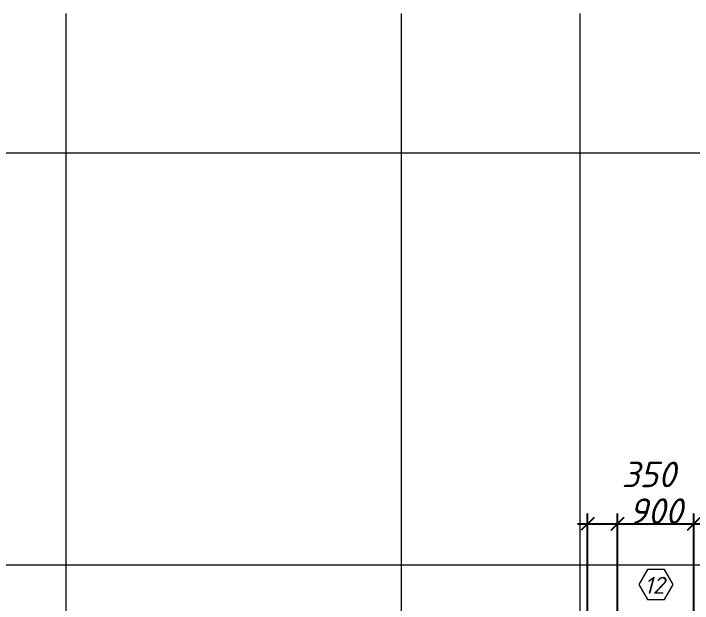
# Model space of a CAD drawing. Header units: millimetres. Extents: x 12986 to 523328, y -9759 to 30092.
# Drawn here: x 333137 to 341131, y 18929 to 25871 of the extents above; entities that cross this region are included whole.
import ezdxf

# ---------------------------------------------------------------- set-up
doc = ezdxf.new("R2010")
doc.units = ezdxf.units.MM
for name, color, linetype, lineweight in [('A-ANNO-DIMS', 7, 'Continuous', 9), ('A-GLAZ-IDEN', 7, 'Continuous', 9), ('Оси-1', 7, 'Continuous', 20)]:
    doc.layers.add(name, color=color, linetype=linetype, lineweight=lineweight)
doc.styles.add('ISOCPEUR_I_2', font='isocpeui.ttf', dxfattribs={"height": 300})
doc.dimstyles.new('ISO-2_0_0_9К_СРЕДНИЙ', dxfattribs={"dimscale": 304.8, "dimtxt": 199.196235, "dimasz": 0.492126, "dimexe": 0.393701, "dimexo": 0, "dimgap": 0, "dimtad": 1, "dimdec": 0, "dimzin": 0, "dimdsep": 46, "dimtxsty": 'ISOCPEUR_I_2', "dimblk1": 'OBLIQUE', "dimblk2": 'OBLIQUE', "dimsah": 1, "dimcen": 0.09, "dimdle": 0.393701, "dimazin": 0, "dimtfac": 1, "dimtdec": 4, "dimtix": 1, "dimtmove": 2, "dimatfit": 3, "dimfxl": 1, "dimtvp": 1, "dimtolj": 1, "dimtzin": 0, "dimarcsym": 2})
doc.dimstyles.new('ISO-2_0_0_9К_СРЕДНИЙ_2', dxfattribs={"dimscale": 304.8, "dimtxt": 199.196235, "dimasz": 0.492126, "dimexe": 0.393701, "dimexo": 0, "dimgap": 0, "dimtad": 1, "dimdec": 0, "dimzin": 0, "dimdsep": 46, "dimtxsty": 'ISOCPEUR_I_2', "dimblk1": 'OBLIQUE', "dimblk2": 'OBLIQUE', "dimsah": 1, "dimcen": 0.09, "dimdle": 0.393701, "dimazin": 0, "dimtfac": 1, "dimtdec": 4, "dimtix": 1, "dimtmove": 0, "dimatfit": 3, "dimfxl": 1, "dimtvp": 1, "dimtolj": 1, "dimtzin": 0, "dimarcsym": 2})

# ---------------------------------------------------------------- blocks, each defined once
blk = doc.blocks.new('_Oblique')
at = {"color": 0, "linetype": 'ByBlock', "lineweight": -2}
blk.add_line((-0.5, -0.5), (0.5, 0.5), dxfattribs=at)
blk = doc.blocks.new('*D2331')
at = {"layer": 'A-ANNO-DIMS', "color": 0, "lineweight": -2, "transparency": 16777216}
for p, q in [((339896.9, 18634.1), (339896.9, 19985.7)), ((340246.9, 18634.1), (340246.9, 19985.7)), ((339776.9, 19865.7), (340366.9, 19865.7))]:
    blk.add_line(p, q, dxfattribs=at)
at = {"layer": 'Defpoints', "color": 0, "transparency": 16777216}
for p in [(340246.9, 19865.7), (339896.9, 18634.1), (340246.9, 18634.1)]:
    blk.add_point(p, dxfattribs=at)
at = {"layer": 'A-ANNO-DIMS', "color": 0, "lineweight": -2, "transparency": 16777216, "xscale": 150, "yscale": 150, "zscale": 150, "rotation": 180}
blk.add_blockref('_Oblique', (339896.9, 19865.7), dxfattribs=at)
at = {"layer": 'A-ANNO-DIMS', "color": 0, "lineweight": -2, "transparency": 16777216, "xscale": 150, "yscale": 150, "zscale": 150}
blk.add_blockref('_Oblique', (340246.9, 19865.7), dxfattribs=at)
at = {"layer": 'A-ANNO-DIMS', "color": 0, "transparency": 16777216, "insert": (340296.3, 20596.9), "char_height": 300, "width": 455.087, "attachment_point": 1, "line_spacing_factor": 1.149209, "style": 'ISOCPEUR_I_2'}
blk.add_mtext('\\A1;350', dxfattribs=at)
blk = doc.blocks.new('*D2332')
at = {"layer": 'A-ANNO-DIMS', "color": 0, "lineweight": -2, "transparency": 16777216}
for p, q in [((340246.9, 18634.1), (340246.9, 19985.7)), ((341146.9, 18634.1), (341146.9, 19985.7)), ((340126.9, 19865.7), (341266.9, 19865.7))]:
    blk.add_line(p, q, dxfattribs=at)
at = {"layer": 'Defpoints', "color": 0, "transparency": 16777216}
for p in [(341146.9, 19865.7), (340246.9, 18634.1), (341146.9, 18634.1)]:
    blk.add_point(p, dxfattribs=at)
at = {"layer": 'A-ANNO-DIMS', "color": 0, "lineweight": -2, "transparency": 16777216, "xscale": 150, "yscale": 150, "zscale": 150, "rotation": 180}
blk.add_blockref('_Oblique', (340246.9, 19865.7), dxfattribs=at)
at = {"layer": 'A-ANNO-DIMS', "color": 0, "lineweight": -2, "transparency": 16777216, "xscale": 150, "yscale": 150, "zscale": 150}
blk.add_blockref('_Oblique', (341146.9, 19865.7), dxfattribs=at)
at = {"layer": 'A-ANNO-DIMS', "color": 0, "transparency": 16777216, "insert": (340696.9, 20015.7), "char_height": 300, "width": 455.087, "attachment_point": 5, "style": 'ISOCPEUR_I_2'}
blk.add_mtext('\\A1;900', dxfattribs=at)
blk = doc.blocks.new('AAR_СКБ_Марка_Окна_Перемычка и проем - Марка проема-25443838-АР1_1_Кладочный план 2 этажа')
at = {"layer": 'A-GLAZ-IDEN'}
for p, q in [((-0.968, -0.984), (-1.986, -2.747)), ((1.067, -0.984), (-0.968, -0.984)), ((2.085, -2.747), (1.067, -0.984)), ((-1.986, -2.747), (-0.968, -4.509)), ((1.067, -4.509), (2.085, -2.747)), ((-0.968, -4.509), (1.067, -4.509))]:
    blk.add_line(p, q, dxfattribs=at)

msp = doc.modelspace()

# ---------------------------------------------------------------- linework, layer by layer
at = {"layer": 'Оси-1'}
for p, q in [((333756.85078, -6915.9327), (333756.85078, 25871.01046)), ((337706.85078, -6915.9327), (337706.85078, 25871.01046)), ((339806.85078, -6915.9327), (339806.85078, 25871.01046)), ((234936.85079, 24234.06713), (365048.47884, 24234.06713)), ((234936.85079, 19384.06737), (365048.47884, 19384.06737))]:
    msp.add_line(p, q, dxfattribs=at)

# ---------------------------------------------------------------- block references
at = {"layer": 'A-GLAZ-IDEN', "xscale": 99.99999999999993, "yscale": 99.99999999999993, "zscale": 99.99999999999993}
msp.add_blockref('AAR_СКБ_Марка_Окна_Перемычка и проем - Марка проема-25443838-АР1_1_Кладочный план 2 этажа', (340696.85081, 19425.04733), dxfattribs=at)

# ---------------------------------------------------------------- texts
at = {"layer": 'A-GLAZ-IDEN', "insert": (340562.95229, 19242.40595), "char_height": 200, "width": 274.177125, "attachment_point": 1, "style": 'ISOCPEUR_I_2'}
msp.add_mtext('12', dxfattribs=at)

# ---------------------------------------------------------------- dimensions: what is measured, and where the dimension line sits
at = {"layer": 'A-ANNO-DIMS'}
dim = msp.add_linear_dim(base=(340246.85081, 19865.6758), p1=(339896.85081, 18634.06731), p2=(340246.85081, 18634.06731), dimstyle='ISO-2_0_0_9К_СРЕДНИЙ', override={"dimpost": '<>', "dimfxl": 350}, dxfattribs=at)
dim.commit()
dim.dimension.update_dxf_attribs({"geometry": '*D2331', "text_midpoint": (340523.88161, 20396.87577), "dimtype": 160})
dim = msp.add_linear_dim(base=(341146.85081, 19865.6758), p1=(340246.85081, 18634.06731), p2=(341146.85081, 18634.06731), dimstyle='ISO-2_0_0_9К_СРЕДНИЙ_2', override={"dimpost": '<>', "dimfxl": 900}, dxfattribs=at)
dim.commit()
dim.dimension.update_dxf_attribs({"geometry": '*D2332', "text_midpoint": (340696.85081, 20015.6758)})

doc.saveas('drawing.dxf')
